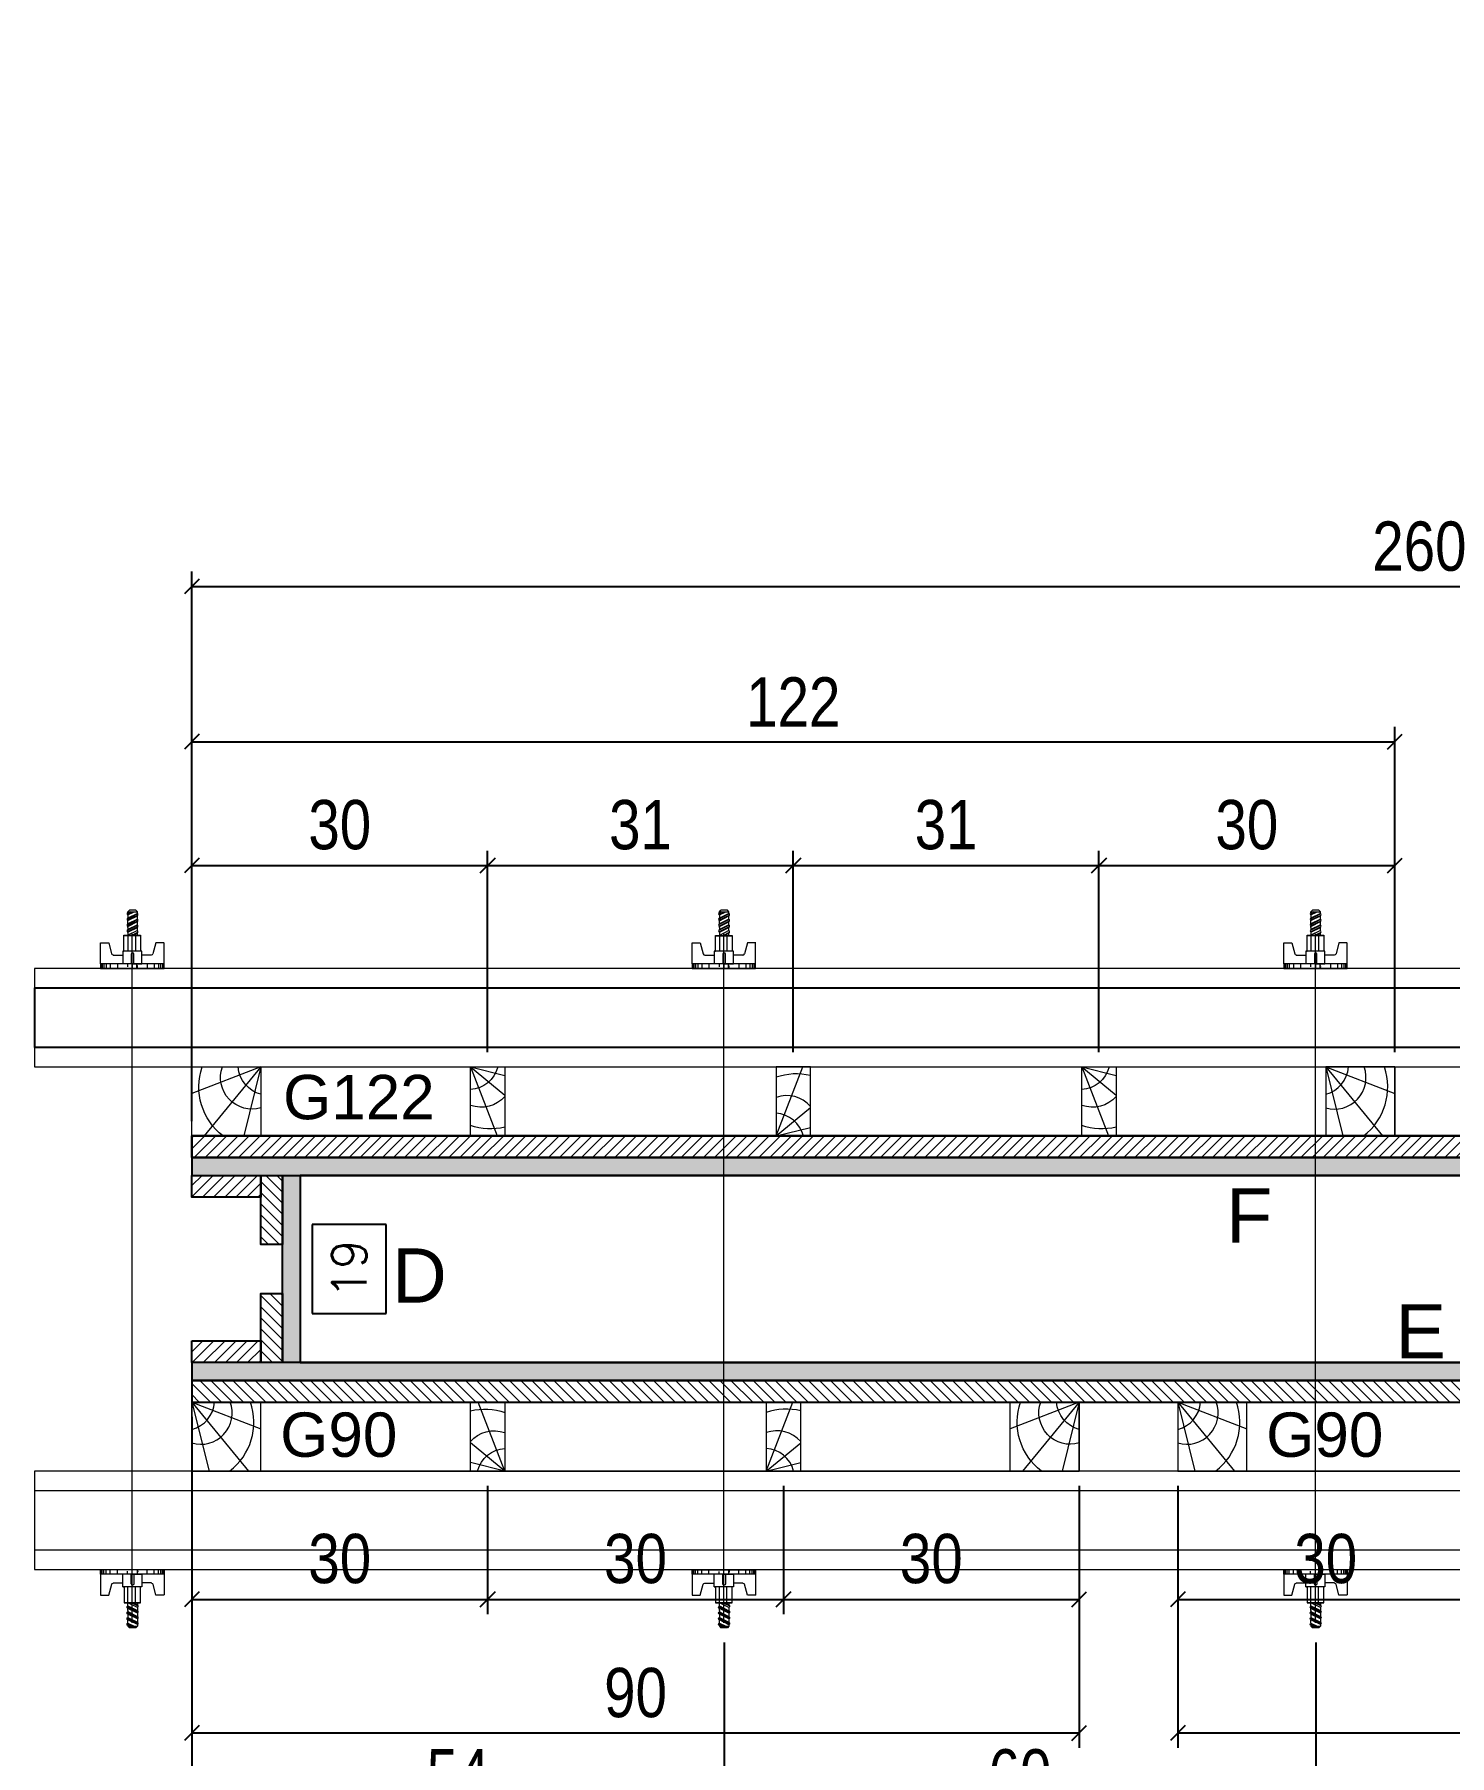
# Model space of a CAD drawing. Extents: x 2102 to 8383, y -13264 to 2718.
# Drawn here: x 4101.6 to 4388.7, y -4872.3 to -4523.1 of the extents above; entities that cross this region are included whole.
import ezdxf
from ezdxf.enums import TextEntityAlignment as Align

# ---------------------------------------------------------------- set-up
doc = ezdxf.new("R2010")
doc.units = 0
for name, color, linetype, lineweight in [('CONCRETO', 251, 'Continuous', 25), ('Hachura', 251, 'Continuous', 9), ('Madeira', 126, 'Continuous', 18), ('Perfil Metálico', 224, 'Continuous', 18)]:
    doc.layers.add(name, color=color, linetype=linetype, lineweight=lineweight)
for name, color, linetype in [('COTA', 241, 'Continuous'), ('MEIO_PONT', 93, 'Continuous'), ('Painéis', 200, 'Continuous'), ('SARRAFO', 251, 'Continuous'), ('TEXTO_GERAL', 7, 'Continuous')]:
    doc.layers.add(name, color=color, linetype=linetype)
doc.styles.add('ARIAL', font='arial.ttf')
doc.styles.add('COTA TECNICA 2X', font='techl___.ttf', dxfattribs={"height": 10})
doc.styles.add('ROMANS', font='romans.shx')
doc.styles.add('SANSSERIF', font='sas_____.pfb')
doc.dimstyles.new('Cota Seção interna', dxfattribs={"dimtxt": 7, "dimasz": 6, "dimexe": 0.18, "dimexo": 2, "dimgap": -4, "dimtad": 3, "dimdec": 1, "dimlfac": 0.5, "dimzin": 12, "dimdsep": 46, "dimtxsty": 'ROMANS', "dimblk": 'ARCHTICK', "dimcen": 0.09, "dimse1": 1, "dimse2": 1, "dimsd1": 1, "dimsd2": 1, "dimclrd": 180, "dimclre": 5, "dimclrt": 1, "dimadec": 0, "dimazin": 3, "dimtfac": 1, "dimtdec": 1, "dimtofl": 0, "dimtmove": 0, "dimatfit": 3, "dimldrblk": 'ARCHTICK', "dimfxl": 1, "dimtolj": 1, "dimtzin": 0, "dimarcsym": 0})
doc.dimstyles.new('SECAO PILAR', dxfattribs={"dimtxt": 10, "dimasz": 3, "dimexe": 3, "dimexo": 3, "dimgap": 3, "dimtad": 1, "dimdec": 1, "dimlfac": 0.5, "dimzin": 12, "dimdsep": 46, "dimtxsty": 'COTA TECNICA 2X', "dimblk1": 'OBLIQUE', "dimblk2": 'OBLIQUE', "dimsah": 1, "dimcen": 0.9, "dimclrd": 256, "dimclre": 256, "dimclrt": 256, "dimadec": 1, "dimazin": 3, "dimtfac": 1, "dimtdec": 1, "dimtmove": 0, "dimatfit": 3, "dimfxl": 1, "dimtolj": 1, "dimtzin": 12, "dimarcsym": 0})

# ---------------------------------------------------------------- blocks, each defined once
blk = doc.blocks.new('*D629')
at = {"layer": 'COTA', "color": 180, "lineweight": -2, "transparency": 16777216}
for p, q in [((4172.96, -4764.54), (4157.96, -4764.54)), ((4157.96, -4764.54), (4157.96, -4782.54)), ((4172.96, -4782.54), (4172.96, -4764.54)), ((4157.96, -4782.54), (4172.96, -4782.54))]:
    blk.add_line(p, q, dxfattribs=at)
at = {"layer": 'Defpoints', "color": 0, "transparency": 16777216}
for p in [(4155.95, -4754.54), (4176.96, -4754.54), (4155.95, -4792.54)]:
    blk.add_point(p, dxfattribs=at)
at = {"layer": 'COTA', "color": 1, "transparency": 16777216, "insert": (4165.46, -4773.54), "char_height": 7, "attachment_point": 5, "rotation": 90, "style": 'ROMANS'}
blk.add_mtext('\\A1;19', dxfattribs=at)
blk = doc.blocks.new('_ArchTick')
at = {"color": 0, "linetype": 'ByBlock', "const_width": 0.15}
blk.add_lwpolyline([(-0.5, -0.5), (0.5, 0.5)], dxfattribs=at)
blk = doc.blocks.new('*D1318')
at = {"layer": 'COTA', "color": 180, "lineweight": -2, "transparency": 16777216}
for p, q in [((4436.55, -4755.04), (4410.55, -4755.04)), ((4410.55, -4755.04), (4410.55, -4770.04)), ((4436.55, -4770.04), (4436.55, -4755.04)), ((4410.55, -4770.04), (4436.55, -4770.04))]:
    blk.add_line(p, q, dxfattribs=at)
at = {"layer": 'Defpoints', "color": 0, "transparency": 16777216}
for p in [(4155.55, -4774.04), (4155.55, -4792.54), (4691.55, -4792.54)]:
    blk.add_point(p, dxfattribs=at)
at = {"layer": 'COTA', "color": 1, "transparency": 16777216, "insert": (4423.55, -4762.54), "char_height": 7, "attachment_point": 5, "style": 'ROMANS'}
blk.add_mtext('\\A1;268', dxfattribs=at)
blk = doc.blocks.new('C')
at = {"layer": 'Hachura', "color": 0}
for p, q in [((0, 3.22), (0, -3.22)), ((0.45, 3.22), (0, 3.22)), ((0.46, 3.16), (0, 3.16)), ((0.46, 3.05), (0, 3.05)), ((0.46, 2.88), (0, 2.88)), ((0, 2.75), (0, -1.16)), ((0.46, 2.65), (0, 2.65)), ((0.46, 2.23), (0, 2.23)), ((0.45, -3.23), (0.45, 3.22)), ((0.45, 3.22), (2.58, 3.22)), ((1.35, 1.94), (1.35, 0.96)), ((2.58, 2.39), (1.47, 2.09)), ((2.58, 3.22), (2.58, 2.39)), ((0.46, 1.51), (0, 1.51)), ((0.39, 0.49), (0.17, 0.49)), ((1.74, 0.97), (0.45, 0.97)), ((1.45, 0.1), (0.45, 0.1)), ((1.74, -0.97), (1.74, 0.97)), ((1.74, 0.97), (1.74, 0.84)), ((1.74, 0.97), (1.74, 0.84)), ((1.74, 0.84), (3.35, 0.84)), ((3.35, 0.45), (1.74, 0.45)), ((3.32, 0.84), (3.32, -0.84)), ((3.35, 0.84), (3.35, -0.84)), ((3.68, 0.45), (3.35, 0.45)), ((3.84, -0.52), (3.35, 0.45)), ((3.35, 0.06), (3.67, -0.57)), ((3.68, 0.45), (4.16, -0.52)), ((3.72, 0.5), (4.25, -0.57)), ((4.37, -0.55), (3.83, 0.53)), ((4.15, 0.45), (3.93, 0.45)), ((4.42, -0.52), (3.93, 0.45)), ((4.15, 0.45), (4.26, 0.45)), ((4.26, 0.45), (4.74, -0.52)), ((4.3, 0.5), (4.83, -0.57)), ((4.95, -0.55), (4.41, 0.53)), ((4.51, 0.45), (4.84, 0.45)), ((5, -0.52), (4.51, 0.45)), ((4.84, 0.45), (5.32, -0.52)), ((4.88, 0.5), (5.41, -0.57)), ((5.53, -0.55), (4.99, 0.53)), ((5.58, -0.52), (5.09, 0.45)), ((5.42, 0.45), (5.09, 0.45)), ((5.58, -0.52), (5.09, 0.45)), ((5.42, 0.45), (5.74, -0.19)), ((5.46, 0.5), (5.74, -0.07)), ((5.74, 0.19), (5.57, 0.53)), ((5.74, 0.32), (5.68, 0.45)), ((5.68, 0.45), (5.74, 0.45)), ((5.74, 0.45), (5.9, 0.29)), ((5.74, 0.45), (5.74, -0.52)), ((5.9, -0.36), (5.9, 0.29)), ((0.45, 0), (0, 0)), ((0.46, -1.52), (0, -1.52)), ((0.08, -0.48), (0.29, -0.48)), ((0.29, -0.48), (0.4, -0.48)), ((0.45, 0), (0.45, -0.97)), ((0.45, -0.16), (1.45, -0.16)), ((0.45, -0.65), (0.45, -0.32)), ((0.45, -3.23), (0.45, -0.65)), ((0.45, -0.97), (1.74, -0.97)), ((1.35, -1.94), (1.35, -0.97)), ((3.35, -0.32), (1.74, -0.32)), ((3.35, -0.84), (1.74, -0.84)), ((3.35, -0.07), (3.58, -0.52)), ((3.35, -0.52), (3.58, -0.52)), ((3.84, -0.52), (4.16, -0.52)), ((4.42, -0.52), (4.74, -0.52)), ((4.63, -0.52), (4.74, -0.52)), ((5, -0.52), (5.32, -0.52)), ((5.58, -0.52), (5.74, -0.52)), ((5.74, -0.52), (5.9, -0.36)), ((5.74, -0.52), (5.74, -0.52)), ((0.46, -2.23), (0, -2.23)), ((0.46, -2.65), (0, -2.65)), ((0.46, -2.88), (0, -2.88)), ((0.46, -3.05), (0, -3.05)), ((0.46, -3.16), (0, -3.16)), ((0, -3.22), (2.57, -3.22)), ((2.58, -2.39), (1.47, -2.1)), ((2.58, -3.23), (2.58, -2.39))]:
    blk.add_line(p, q, dxfattribs=at)
for centre, radius, start, end in [((1.52, 1.94), 0.161, 104.7436, 180), ((1.44, -0.03), 0.129, 272.695, 87.305), ((3.81, 0.39), 0.143, 25.5688, 154.4312), ((4.39, 0.39), 0.143, 25.5688, 154.4312), ((4.97, 0.39), 0.143, 25.5688, 154.4312), ((5.55, 0.39), 0.143, 25.5688, 154.4312), ((0.17, -0.37), 0.174, 221.744, 317.8592), ((3.71, -0.4), 0.174, 222.1408, 318.256), ((4.29, -0.4), 0.174, 222.1408, 318.256), ((4.87, -0.4), 0.174, 222.1408, 318.256), ((5.45, -0.4), 0.174, 222.1408, 318.256), ((5.61, -0.4), 0.174, 317.8592, 318.256), ((1.52, -1.94), 0.161, 180, 255.2564)]:
    blk.add_arc(centre, radius, start, end, dxfattribs=at)
blk = doc.blocks.new('_Oblique')
at = {"color": 0, "linetype": 'ByBlock', "lineweight": -2}
blk.add_line((-0.5, -0.5), (0.5, 0.5), dxfattribs=at)
blk = doc.blocks.new('*D1319')
at = {"layer": 'COTA', "lineweight": -2, "transparency": 16777216}
for p, q in [((4133.55, -4803.54), (4133.55, -4904.68)), ((4713.55, -4803.54), (4713.55, -4904.68)), ((4713.55, -4901.68), (4133.55, -4901.68))]:
    blk.add_line(p, q, dxfattribs=at)
at = {"layer": 'Defpoints', "color": 0, "transparency": 16777216}
for p in [(4133.55, -4800.54), (4713.55, -4800.54), (4133.55, -4901.68)]:
    blk.add_point(p, dxfattribs=at)
at = {"layer": 'COTA', "lineweight": -2, "transparency": 16777216, "xscale": 3, "yscale": 3, "zscale": 3, "rotation": 180}
blk.add_blockref('_Oblique', (4133.55, -4901.68), dxfattribs=at)
at = {"layer": 'COTA', "lineweight": -2, "transparency": 16777216, "xscale": 3, "yscale": 3, "zscale": 3}
blk.add_blockref('_Oblique', (4713.55, -4901.68), dxfattribs=at)
at = {"layer": 'COTA', "transparency": 16777216, "insert": (4423.55, -4893.55), "char_height": 10, "attachment_point": 5, "style": 'COTA TECNICA 2X'}
blk.add_mtext('\\A1;290 PAINEL', dxfattribs=at)
blk = doc.blocks.new('*D1320')
at = {"layer": 'COTA', "lineweight": -2, "transparency": 16777216}
for p, q in [((4133.55, -4743.54), (4133.55, -4632.05)), ((4653.55, -4743.54), (4653.55, -4632.05)), ((4133.55, -4635.05), (4653.55, -4635.05))]:
    blk.add_line(p, q, dxfattribs=at)
at = {"layer": 'Defpoints', "color": 0, "transparency": 16777216}
for p in [(4653.55, -4635.05), (4133.55, -4746.54), (4653.55, -4746.54)]:
    blk.add_point(p, dxfattribs=at)
at = {"layer": 'COTA', "lineweight": -2, "transparency": 16777216, "xscale": 3, "yscale": 3, "zscale": 3, "rotation": 180}
blk.add_blockref('_Oblique', (4133.55, -4635.05), dxfattribs=at)
at = {"layer": 'COTA', "lineweight": -2, "transparency": 16777216, "xscale": 3, "yscale": 3, "zscale": 3}
blk.add_blockref('_Oblique', (4653.55, -4635.05), dxfattribs=at)
at = {"layer": 'COTA', "transparency": 16777216, "insert": (4382.55, -4626.95), "char_height": 10, "attachment_point": 5, "style": 'COTA TECNICA 2X'}
blk.add_mtext('\\A1;260', dxfattribs=at)
blk = doc.blocks.new('PONTALETE')
at = {"layer": 'Madeira'}
for q in [(2.71, 7), (7, 5.76), (7, 1.74)]:
    blk.add_line((0, 0), q, dxfattribs=at)
blk.add_lwpolyline([(0, 0), (7, 0), (7, 7), (0, 7)], close=True, dxfattribs=at)
for centre, radius, start, end in [((2.04, 0.06), 6.23, 37.2818, 109.0913), ((1.09, 0.9), 3.19, 343.603, 109.9847), ((-0.21, -0.78), 3.09, 14.6322, 86.0383)]:
    blk.add_arc(centre, radius, start, end, dxfattribs=at)
blk = doc.blocks.new('MEIO PONTALETE')
at = {"layer": 'Madeira'}
for q in [(2.71, 7), (3.5, 2.88), (3.5, 0.87)]:
    blk.add_line((0, 0), q, dxfattribs=at)
blk.add_lwpolyline([(0, 0), (3.5, 0), (3.5, 7), (0, 7)], close=True, dxfattribs=at)
for centre, radius, start, end in [((2.04, 0.06), 6.23, 76.4499, 109.0913), ((1.09, 0.9), 3.19, 40.9063, 109.9847), ((-0.21, -0.78), 3.09, 14.6322, 86.0383)]:
    blk.add_arc(centre, radius, start, end, dxfattribs=at)
blk = doc.blocks.new('*D1323')
at = {"layer": 'COTA', "lineweight": -2, "transparency": 16777216}
for p, q in [((4133.55, -4817.54), (4133.55, -4843.57)), ((4193.55, -4817.54), (4193.55, -4843.57)), ((4133.55, -4840.57), (4193.55, -4840.57))]:
    blk.add_line(p, q, dxfattribs=at)
at = {"layer": 'Defpoints', "color": 0, "transparency": 16777216}
for p in [(4133.55, -4814.54), (4193.55, -4814.54), (4193.55, -4840.57)]:
    blk.add_point(p, dxfattribs=at)
at = {"layer": 'COTA', "lineweight": -2, "transparency": 16777216, "xscale": 3, "yscale": 3, "zscale": 3, "rotation": 180}
blk.add_blockref('_Oblique', (4133.55, -4840.57), dxfattribs=at)
at = {"layer": 'COTA', "lineweight": -2, "transparency": 16777216, "xscale": 3, "yscale": 3, "zscale": 3}
blk.add_blockref('_Oblique', (4193.55, -4840.57), dxfattribs=at)
at = {"layer": 'COTA', "transparency": 16777216, "insert": (4163.55, -4832.35), "char_height": 10, "attachment_point": 5, "style": 'COTA TECNICA 2X'}
blk.add_mtext('\\A1;30', dxfattribs=at)
blk = doc.blocks.new('*D1324')
at = {"layer": 'COTA', "lineweight": -2, "transparency": 16777216}
for p, q in [((4193.55, -4817.54), (4193.55, -4843.57)), ((4253.55, -4817.54), (4253.55, -4843.57)), ((4193.55, -4840.57), (4253.55, -4840.57))]:
    blk.add_line(p, q, dxfattribs=at)
at = {"layer": 'Defpoints', "color": 0, "transparency": 16777216}
for p in [(4193.55, -4814.54), (4253.55, -4814.54), (4253.55, -4840.57)]:
    blk.add_point(p, dxfattribs=at)
at = {"layer": 'COTA', "lineweight": -2, "transparency": 16777216, "xscale": 3, "yscale": 3, "zscale": 3, "rotation": 180}
blk.add_blockref('_Oblique', (4193.55, -4840.57), dxfattribs=at)
at = {"layer": 'COTA', "lineweight": -2, "transparency": 16777216, "xscale": 3, "yscale": 3, "zscale": 3}
blk.add_blockref('_Oblique', (4253.55, -4840.57), dxfattribs=at)
at = {"layer": 'COTA', "transparency": 16777216, "insert": (4223.55, -4832.35), "char_height": 10, "attachment_point": 5, "style": 'COTA TECNICA 2X'}
blk.add_mtext('\\A1;30', dxfattribs=at)
blk = doc.blocks.new('*D1293')
at = {"layer": 'COTA', "lineweight": -2, "transparency": 16777216}
for p, q in [((4253.55, -4817.54), (4253.55, -4843.57)), ((4313.55, -4817.54), (4313.55, -4843.57)), ((4253.55, -4840.57), (4313.55, -4840.57))]:
    blk.add_line(p, q, dxfattribs=at)
at = {"layer": 'Defpoints', "color": 0, "transparency": 16777216}
for p in [(4253.55, -4814.54), (4313.55, -4814.54), (4313.55, -4840.57)]:
    blk.add_point(p, dxfattribs=at)
at = {"layer": 'COTA', "lineweight": -2, "transparency": 16777216, "xscale": 3, "yscale": 3, "zscale": 3, "rotation": 180}
blk.add_blockref('_Oblique', (4253.55, -4840.57), dxfattribs=at)
at = {"layer": 'COTA', "lineweight": -2, "transparency": 16777216, "xscale": 3, "yscale": 3, "zscale": 3}
blk.add_blockref('_Oblique', (4313.55, -4840.57), dxfattribs=at)
at = {"layer": 'COTA', "transparency": 16777216, "insert": (4283.55, -4832.35), "char_height": 10, "attachment_point": 5, "style": 'COTA TECNICA 2X'}
blk.add_mtext('\\A1;30', dxfattribs=at)
blk = doc.blocks.new('*D1294')
at = {"layer": 'COTA', "lineweight": -2, "transparency": 16777216}
for p, q in [((4133.55, -4817.54), (4133.55, -4870.67)), ((4313.55, -4817.54), (4313.55, -4870.67)), ((4133.55, -4867.67), (4313.55, -4867.67))]:
    blk.add_line(p, q, dxfattribs=at)
at = {"layer": 'Defpoints', "color": 0, "transparency": 16777216}
for p in [(4133.55, -4814.54), (4313.55, -4814.54), (4313.55, -4867.67)]:
    blk.add_point(p, dxfattribs=at)
at = {"layer": 'COTA', "lineweight": -2, "transparency": 16777216, "xscale": 3, "yscale": 3, "zscale": 3, "rotation": 180}
blk.add_blockref('_Oblique', (4133.55, -4867.67), dxfattribs=at)
at = {"layer": 'COTA', "lineweight": -2, "transparency": 16777216, "xscale": 3, "yscale": 3, "zscale": 3}
blk.add_blockref('_Oblique', (4313.55, -4867.67), dxfattribs=at)
at = {"layer": 'COTA', "transparency": 16777216, "insert": (4223.55, -4859.54), "char_height": 10, "attachment_point": 5, "style": 'COTA TECNICA 2X'}
blk.add_mtext('\\A1;90', dxfattribs=at)
blk = doc.blocks.new('*D631')
at = {"layer": 'COTA', "lineweight": -2, "transparency": 16777216}
for p, q in [((4333.55, -4817.54), (4333.55, -4843.57)), ((4393.55, -4817.54), (4393.55, -4843.57)), ((4333.55, -4840.57), (4393.55, -4840.57))]:
    blk.add_line(p, q, dxfattribs=at)
at = {"layer": 'Defpoints', "color": 0, "transparency": 16777216}
for p in [(4333.55, -4814.54), (4393.55, -4814.54), (4393.55, -4840.57)]:
    blk.add_point(p, dxfattribs=at)
at = {"layer": 'COTA', "lineweight": -2, "transparency": 16777216, "xscale": 3, "yscale": 3, "zscale": 3, "rotation": 180}
blk.add_blockref('_Oblique', (4333.55, -4840.57), dxfattribs=at)
at = {"layer": 'COTA', "lineweight": -2, "transparency": 16777216, "xscale": 3, "yscale": 3, "zscale": 3}
blk.add_blockref('_Oblique', (4393.55, -4840.57), dxfattribs=at)
at = {"layer": 'COTA', "transparency": 16777216, "insert": (4363.55, -4832.35), "char_height": 10, "attachment_point": 5, "style": 'COTA TECNICA 2X'}
blk.add_mtext('\\A1;30', dxfattribs=at)
blk = doc.blocks.new('*D634')
at = {"layer": 'COTA', "lineweight": -2, "transparency": 16777216}
for p, q in [((4333.55, -4817.54), (4333.55, -4870.67)), ((4513.55, -4817.54), (4513.55, -4870.67)), ((4333.55, -4867.67), (4513.55, -4867.67))]:
    blk.add_line(p, q, dxfattribs=at)
at = {"layer": 'Defpoints', "color": 0, "transparency": 16777216}
for p in [(4333.55, -4814.54), (4513.55, -4814.54), (4513.55, -4867.67)]:
    blk.add_point(p, dxfattribs=at)
at = {"layer": 'COTA', "lineweight": -2, "transparency": 16777216, "xscale": 3, "yscale": 3, "zscale": 3, "rotation": 180}
blk.add_blockref('_Oblique', (4333.55, -4867.67), dxfattribs=at)
at = {"layer": 'COTA', "lineweight": -2, "transparency": 16777216, "xscale": 3, "yscale": 3, "zscale": 3}
blk.add_blockref('_Oblique', (4513.55, -4867.67), dxfattribs=at)
at = {"layer": 'COTA', "transparency": 16777216, "insert": (4423.55, -4859.54), "char_height": 10, "attachment_point": 5, "style": 'COTA TECNICA 2X'}
blk.add_mtext('\\A1;90', dxfattribs=at)
blk = doc.blocks.new('*D1295')
at = {"layer": 'COTA', "lineweight": -2, "transparency": 16777216}
for p, q in [((4133.55, -4729.54), (4133.55, -4688.67)), ((4193.55, -4729.54), (4193.55, -4688.67)), ((4133.55, -4691.67), (4193.55, -4691.67))]:
    blk.add_line(p, q, dxfattribs=at)
at = {"layer": 'Defpoints', "color": 0, "transparency": 16777216}
for p in [(4193.55, -4691.67), (4133.55, -4732.54), (4193.55, -4732.54)]:
    blk.add_point(p, dxfattribs=at)
at = {"layer": 'COTA', "lineweight": -2, "transparency": 16777216, "xscale": 3, "yscale": 3, "zscale": 3, "rotation": 180}
blk.add_blockref('_Oblique', (4133.55, -4691.67), dxfattribs=at)
at = {"layer": 'COTA', "lineweight": -2, "transparency": 16777216, "xscale": 3, "yscale": 3, "zscale": 3}
blk.add_blockref('_Oblique', (4193.55, -4691.67), dxfattribs=at)
at = {"layer": 'COTA', "transparency": 16777216, "insert": (4163.55, -4683.45), "char_height": 10, "attachment_point": 5, "style": 'COTA TECNICA 2X'}
blk.add_mtext('\\A1;30', dxfattribs=at)
blk = doc.blocks.new('*D1296')
at = {"layer": 'COTA', "lineweight": -2, "transparency": 16777216}
for p, q in [((4193.55, -4729.54), (4193.55, -4688.67)), ((4255.55, -4729.54), (4255.55, -4688.67)), ((4193.55, -4691.67), (4255.55, -4691.67))]:
    blk.add_line(p, q, dxfattribs=at)
at = {"layer": 'Defpoints', "color": 0, "transparency": 16777216}
for p in [(4255.55, -4691.67), (4193.55, -4732.54), (4255.55, -4732.54)]:
    blk.add_point(p, dxfattribs=at)
at = {"layer": 'COTA', "lineweight": -2, "transparency": 16777216, "xscale": 3, "yscale": 3, "zscale": 3, "rotation": 180}
blk.add_blockref('_Oblique', (4193.55, -4691.67), dxfattribs=at)
at = {"layer": 'COTA', "lineweight": -2, "transparency": 16777216, "xscale": 3, "yscale": 3, "zscale": 3}
blk.add_blockref('_Oblique', (4255.55, -4691.67), dxfattribs=at)
at = {"layer": 'COTA', "transparency": 16777216, "insert": (4224.55, -4683.45), "char_height": 10, "attachment_point": 5, "style": 'COTA TECNICA 2X'}
blk.add_mtext('\\A1;31', dxfattribs=at)
blk = doc.blocks.new('*D1297')
at = {"layer": 'COTA', "lineweight": -2, "transparency": 16777216}
for p, q in [((4255.55, -4729.54), (4255.55, -4688.67)), ((4317.55, -4729.54), (4317.55, -4688.67)), ((4255.55, -4691.67), (4317.55, -4691.67))]:
    blk.add_line(p, q, dxfattribs=at)
at = {"layer": 'Defpoints', "color": 0, "transparency": 16777216}
for p in [(4317.55, -4691.67), (4255.55, -4732.54), (4317.55, -4732.54)]:
    blk.add_point(p, dxfattribs=at)
at = {"layer": 'COTA', "lineweight": -2, "transparency": 16777216, "xscale": 3, "yscale": 3, "zscale": 3, "rotation": 180}
blk.add_blockref('_Oblique', (4255.55, -4691.67), dxfattribs=at)
at = {"layer": 'COTA', "lineweight": -2, "transparency": 16777216, "xscale": 3, "yscale": 3, "zscale": 3}
blk.add_blockref('_Oblique', (4317.55, -4691.67), dxfattribs=at)
at = {"layer": 'COTA', "transparency": 16777216, "insert": (4286.55, -4683.45), "char_height": 10, "attachment_point": 5, "style": 'COTA TECNICA 2X'}
blk.add_mtext('\\A1;31', dxfattribs=at)
blk = doc.blocks.new('*D1298')
at = {"layer": 'COTA', "lineweight": -2, "transparency": 16777216}
for p, q in [((4317.55, -4729.54), (4317.55, -4688.67)), ((4377.55, -4729.54), (4377.55, -4688.67)), ((4317.55, -4691.67), (4377.55, -4691.67))]:
    blk.add_line(p, q, dxfattribs=at)
at = {"layer": 'Defpoints', "color": 0, "transparency": 16777216}
for p in [(4377.55, -4691.67), (4317.55, -4732.54), (4377.55, -4732.54)]:
    blk.add_point(p, dxfattribs=at)
at = {"layer": 'COTA', "lineweight": -2, "transparency": 16777216, "xscale": 3, "yscale": 3, "zscale": 3, "rotation": 180}
blk.add_blockref('_Oblique', (4317.55, -4691.67), dxfattribs=at)
at = {"layer": 'COTA', "lineweight": -2, "transparency": 16777216, "xscale": 3, "yscale": 3, "zscale": 3}
blk.add_blockref('_Oblique', (4377.55, -4691.67), dxfattribs=at)
at = {"layer": 'COTA', "transparency": 16777216, "insert": (4347.55, -4683.45), "char_height": 10, "attachment_point": 5, "style": 'COTA TECNICA 2X'}
blk.add_mtext('\\A1;30', dxfattribs=at)
blk = doc.blocks.new('*D1299')
at = {"layer": 'COTA', "lineweight": -2, "transparency": 16777216}
for p, q in [((4133.55, -4729.54), (4133.55, -4663.55)), ((4377.55, -4729.54), (4377.55, -4663.55)), ((4133.55, -4666.55), (4377.55, -4666.55))]:
    blk.add_line(p, q, dxfattribs=at)
at = {"layer": 'Defpoints', "color": 0, "transparency": 16777216}
for p in [(4377.55, -4666.55), (4133.55, -4732.54), (4377.55, -4732.54)]:
    blk.add_point(p, dxfattribs=at)
at = {"layer": 'COTA', "lineweight": -2, "transparency": 16777216, "xscale": 3, "yscale": 3, "zscale": 3, "rotation": 180}
blk.add_blockref('_Oblique', (4133.55, -4666.55), dxfattribs=at)
at = {"layer": 'COTA', "lineweight": -2, "transparency": 16777216, "xscale": 3, "yscale": 3, "zscale": 3}
blk.add_blockref('_Oblique', (4377.55, -4666.55), dxfattribs=at)
at = {"layer": 'COTA', "transparency": 16777216, "insert": (4255.55, -4658.49), "char_height": 10, "attachment_point": 5, "style": 'COTA TECNICA 2X'}
blk.add_mtext('\\A1;122', dxfattribs=at)
blk = doc.blocks.new('*D1309')
at = {"layer": 'COTA', "lineweight": -2, "transparency": 16777216}
for p, q in [((4133.55, -4817.54), (4133.55, -4887.14)), ((4241.53, -4849.35), (4241.53, -4887.14)), ((4133.55, -4884.14), (4241.53, -4884.14))]:
    blk.add_line(p, q, dxfattribs=at)
at = {"layer": 'Defpoints', "color": 0, "transparency": 16777216}
for p in [(4133.55, -4814.54), (4241.53, -4846.35), (4241.53, -4884.14)]:
    blk.add_point(p, dxfattribs=at)
at = {"layer": 'COTA', "lineweight": -2, "transparency": 16777216, "xscale": 3, "yscale": 3, "zscale": 3, "rotation": 180}
blk.add_blockref('_Oblique', (4133.55, -4884.14), dxfattribs=at)
at = {"layer": 'COTA', "lineweight": -2, "transparency": 16777216, "xscale": 3, "yscale": 3, "zscale": 3}
blk.add_blockref('_Oblique', (4241.53, -4884.14), dxfattribs=at)
at = {"layer": 'COTA', "transparency": 16777216, "insert": (4187.54, -4876.03), "char_height": 10, "attachment_point": 5, "style": 'COTA TECNICA 2X'}
blk.add_mtext('\\A1;54', dxfattribs=at)
blk = doc.blocks.new('*D1310')
at = {"layer": 'COTA', "linetype": 'ByBlock', "lineweight": -2, "transparency": 16777216}
for p, q in [((4241.53, -4849.35), (4241.53, -4887.14)), ((4361.53, -4849.34), (4361.53, -4887.14)), ((4241.53, -4884.14), (4361.53, -4884.14))]:
    blk.add_line(p, q, dxfattribs=at)
at = {"layer": 'Defpoints', "color": 0, "linetype": 'ByBlock', "transparency": 16777216}
for p in [(4241.53, -4846.35), (4361.53, -4846.34), (4361.53, -4884.14)]:
    blk.add_point(p, dxfattribs=at)
at = {"layer": 'COTA', "linetype": 'ByBlock', "lineweight": -2, "transparency": 16777216, "xscale": 3, "yscale": 3, "zscale": 3, "rotation": 180}
blk.add_blockref('_Oblique', (4241.53, -4884.14), dxfattribs=at)
at = {"layer": 'COTA', "linetype": 'ByBlock', "lineweight": -2, "transparency": 16777216, "xscale": 3, "yscale": 3, "zscale": 3}
blk.add_blockref('_Oblique', (4361.53, -4884.14), dxfattribs=at)
at = {"layer": 'COTA', "linetype": 'ByBlock', "transparency": 16777216, "insert": (4301.53, -4876.04), "char_height": 10, "attachment_point": 5, "style": 'COTA TECNICA 2X'}
blk.add_mtext('\\A1;60', dxfattribs=at)
blk = doc.blocks.new('*D1311')
at = {"layer": 'COTA', "linetype": 'ByBlock', "lineweight": -2, "transparency": 16777216}
for p, q in [((4361.53, -4849.34), (4361.53, -4887.14)), ((4481.53, -4849.36), (4481.53, -4887.14)), ((4361.53, -4884.14), (4481.53, -4884.14))]:
    blk.add_line(p, q, dxfattribs=at)
at = {"layer": 'Defpoints', "color": 0, "linetype": 'ByBlock', "transparency": 16777216}
for p in [(4361.53, -4846.34), (4481.53, -4846.36), (4481.53, -4884.14)]:
    blk.add_point(p, dxfattribs=at)
at = {"layer": 'COTA', "linetype": 'ByBlock', "lineweight": -2, "transparency": 16777216, "xscale": 3, "yscale": 3, "zscale": 3, "rotation": 180}
blk.add_blockref('_Oblique', (4361.53, -4884.14), dxfattribs=at)
at = {"layer": 'COTA', "linetype": 'ByBlock', "lineweight": -2, "transparency": 16777216, "xscale": 3, "yscale": 3, "zscale": 3}
blk.add_blockref('_Oblique', (4481.53, -4884.14), dxfattribs=at)
at = {"layer": 'COTA', "linetype": 'ByBlock', "transparency": 16777216, "insert": (4421.53, -4876.04), "char_height": 10, "attachment_point": 5, "style": 'COTA TECNICA 2X'}
blk.add_mtext('\\A1;60', dxfattribs=at)

msp = doc.modelspace()

# ---------------------------------------------------------------- hatches: boundary and pattern name
at = {"layer": 'Hachura'}
h = msp.add_hatch(dxfattribs=at)
h.set_pattern_fill('ANSI31', color=256, scale=0.5, angle=360, style=0)
h.set_pattern_definition([(45, (14537.9164, 18532.8803), (-1.12253202, 1.12253202), [])])
h.paths.add_polyline_path([(4133.55, -4750.94), (4133.55, -4746.54), (4653.55, -4746.54), (4653.55, -4750.94)])
h = msp.add_hatch(color=256, dxfattribs=at)
h.dxf.hatch_style = 1
h.paths.add_polyline_path([(4133.55, -4754.54), (4653.55, -4754.54), (4653.55, -4750.94), (4133.55, -4750.94)])
h = msp.add_hatch(dxfattribs=at)
h.set_pattern_fill('ANSI31', color=256, scale=0.5, angle=180, style=0)
h.set_pattern_definition([(225, (-4642.9873, -27142.736), (1.12253202, -1.12253202), [])])
h.paths.add_polyline_path([(4147.55, -4758.94), (4147.55, -4754.54), (4133.55, -4754.54), (4133.55, -4758.94)])
h = msp.add_hatch(dxfattribs=at)
h.set_pattern_fill('ANSI31', color=256, scale=0.5, angle=90, style=0)
h.set_pattern_definition([(135, (-17714.2436, 5380.024), (-1.12253202, -1.12253202), [])])
h.paths.add_polyline_path([(4147.55, -4768.54), (4151.95, -4768.54), (4151.95, -4754.54), (4147.55, -4754.54)])
h = msp.add_hatch(color=256, dxfattribs=at)
h.dxf.hatch_style = 1
h.paths.add_polyline_path([(4155.55, -4792.54), (4151.95, -4792.54), (4151.95, -4754.54), (4155.55, -4754.54)])
h = msp.add_hatch(dxfattribs=at)
h.set_pattern_fill('ANSI31', color=256, scale=0.5, angle=90, style=0)
h.set_pattern_definition([(135, (-17714.2436, 5404.024), (-1.12253202, -1.12253202), [])])
h.paths.add_polyline_path([(4147.55, -4792.54), (4151.95, -4792.54), (4151.95, -4778.54), (4147.55, -4778.54)])
h = msp.add_hatch(dxfattribs=at)
h.set_pattern_fill('ANSI31', color=256, scale=0.5, angle=180, style=0)
h.set_pattern_definition([(225, (-4642.9873, -27109.136), (1.12253202, -1.12253202), [])])
h.paths.add_polyline_path([(4147.55, -4792.54), (4147.55, -4788.14), (4133.55, -4788.14), (4133.55, -4792.54)])
h = msp.add_hatch(color=256, dxfattribs=at)
h.dxf.hatch_style = 1
h.paths.add_polyline_path([(4713.55, -4796.14), (4713.55, -4792.54), (4133.55, -4792.54), (4133.55, -4796.14)])
h = msp.add_hatch(dxfattribs=at)
h.set_pattern_fill('ANSI31', color=256, scale=0.5, angle=270, style=0)
h.set_pattern_definition([(315, (-3227.8251, -15440.8306), (1.12253202, 1.12253202), [])])
h.paths.add_polyline_path([(4133.55, -4800.54), (4133.55, -4796.14), (4713.55, -4796.14), (4713.55, -4800.54)])

# ---------------------------------------------------------------- linework, layer by layer
at = {"layer": 'CONCRETO', "color": 2}
msp.add_lwpolyline([(4691.55, -4316.54), (4653.55, -4316.54), (4653.55, -4754.54), (4155.55, -4754.54), (4155.55, -4792.54), (4691.55, -4792.54)], close=True, dxfattribs=at)
at = {"layer": 'Hachura'}
for p, q in [((4121.47, -4845.34), (4121.47, -4705.54)), ((4241.47, -4845.35), (4241.47, -4705.55)), ((4361.47, -4845.36), (4361.47, -4705.56))]:
    msp.add_line(p, q, dxfattribs=at)
at = {"layer": 'Madeira'}
for points in [[(4133.55, -4746.54), (4133.55, -4732.54), (4377.55, -4732.54), (4377.55, -4746.54)], [(4713.55, -4800.54), (4713.55, -4814.54), (4133.55, -4814.54), (4133.55, -4800.54)], [(4133.55, -4800.54), (4133.55, -4814.54), (4313.55, -4814.54), (4313.55, -4800.54)], [(4333.55, -4800.54), (4333.55, -4814.54), (4513.55, -4814.54), (4513.55, -4800.54)]]:
    msp.add_lwpolyline(points, close=True, dxfattribs=at)
at = {"layer": 'Painéis'}
for points in [[(4133.55, -4754.54), (4653.55, -4754.54), (4653.55, -4750.94), (4133.55, -4750.94)], [(4155.55, -4792.54), (4151.95, -4792.54), (4151.95, -4754.54), (4155.55, -4754.54)], [(4713.55, -4796.14), (4713.55, -4792.54), (4133.55, -4792.54), (4133.55, -4796.14)]]:
    msp.add_lwpolyline(points, close=True, dxfattribs=at)
at = {"layer": 'Perfil Metálico'}
for points in [[(4101.62, -4712.54), (4101.62, -4732.54), (4645.55, -4732.54), (4645.55, -4712.54)], [(4101.62, -4814.54), (4101.62, -4834.54), (4751.87, -4834.54), (4751.87, -4814.54)], [(4751.87, -4830.54), (4751.87, -4818.54), (4101.62, -4818.54), (4101.62, -4830.54)]]:
    msp.add_lwpolyline(points, close=True, dxfattribs=at)
at = {"layer": 'SARRAFO'}
for points in [[(4645.55, -4728.54), (4645.55, -4716.54), (4101.62, -4716.54), (4101.62, -4728.54)], [(4653.55, -4746.54), (4133.55, -4746.54), (4133.55, -4750.94), (4653.55, -4750.94)], [(4653.55, -4746.54), (4653.55, -4750.94), (4133.55, -4750.94), (4133.55, -4746.54)], [(4133.55, -4754.54), (4147.55, -4754.54), (4147.55, -4758.94), (4133.55, -4758.94)], [(4151.95, -4754.54), (4151.95, -4768.54), (4147.55, -4768.54), (4147.55, -4754.54)], [(4151.95, -4778.54), (4151.95, -4792.54), (4147.55, -4792.54), (4147.55, -4778.54)], [(4133.55, -4788.14), (4147.55, -4788.14), (4147.55, -4792.54), (4133.55, -4792.54)], [(4713.55, -4796.14), (4133.55, -4796.14), (4133.55, -4800.54), (4713.55, -4800.54)], [(4713.55, -4796.14), (4133.55, -4796.14), (4133.55, -4800.54), (4713.55, -4800.54)]]:
    msp.add_lwpolyline(points, close=True, dxfattribs=at)

# ---------------------------------------------------------------- block references
at = {"layer": 'Hachura', "linetype": 'Continuous', "yscale": 2, "zscale": 2}
for p, xscale, rotation in [((4121.46, -4712.54), 2, 90.00000000000001), ((4241.46, -4712.55), 2, 90.00000000000001), ((4361.46, -4712.54), 2, 90.00000000000001), ((4121.47, -4834.54), -2, 90), ((4241.46, -4834.55), -2, 90), ((4361.46, -4834.54), -2, 90)]:
    msp.add_blockref('C', p, dxfattribs=dict(at, xscale=xscale, rotation=rotation))
at = {"layer": 'Madeira'}
for name, p, xscale, yscale, zscale, rotation in [('PONTALETE', (4147.55, -4732.54), -2, 2, 2, 90), ('MEIO PONTALETE', (4190.05, -4732.54), -1.999999997962732, 1.999999997962732, 1.999999997962732, 180), ('MEIO PONTALETE', (4314.05, -4732.54), -1.999999997962732, 1.999999997962732, 1.999999997962732, 180), ('PONTALETE', (4363.55, -4732.54), 2, 2, 2, 270)]:
    msp.add_blockref(name, p, dxfattribs=dict(at, xscale=xscale, yscale=yscale, zscale=zscale, rotation=rotation))
at = {"layer": 'Madeira', "xscale": 1.999999997962732, "yscale": 1.999999997962732, "zscale": 1.999999997962732}
msp.add_blockref('MEIO PONTALETE', (4252.05, -4746.54), dxfattribs=at)
at = {"layer": 'MEIO_PONT', "yscale": 2, "zscale": 2}
for p, xscale, rotation in [((4133.55, -4800.54), 2, 270), ((4313.55, -4800.54), -2, 90.00000000000007), ((4333.55, -4800.54), 2, 270)]:
    msp.add_blockref('PONTALETE', p, dxfattribs=dict(at, xscale=xscale, rotation=rotation))
at = {"layer": 'MEIO_PONT', "yscale": 1.999999997962732, "zscale": 1.999999997962732}
for p, xscale in [((4197.05, -4814.54), -1.999999997962732), ((4250.05, -4814.54), 1.999999997962732)]:
    msp.add_blockref('MEIO PONTALETE', p, dxfattribs=dict(at, xscale=xscale))

# ---------------------------------------------------------------- texts
at = {"layer": 'TEXTO_GERAL', "color": 0, "linetype": 'Continuous', "style": 'SANSSERIF'}
for s, p in [('G122', (4152.05, -4738.66)), ('G90', (4151.47, -4807.15)), ('G90', (4351.47, -4807.15))]:
    msp.add_text(s, height=9, dxfattribs=at).set_placement(p, align=Align.MIDDLE_LEFT)
at = {"layer": 'TEXTO_GERAL', "style": 'ARIAL'}
for s, p in [('F', (4348.03, -4762.68)), ('D', (4179.71, -4774.86)), ('E', (4382.83, -4786.19))]:
    msp.add_text(s, height=11, dxfattribs=at).set_placement(p, align=Align.MIDDLE_CENTER)

# ---------------------------------------------------------------- dimensions: what is measured, and where the dimension line sits
at = {"layer": 'COTA'}
dim = msp.add_linear_dim(base=(4653.55, -4635.05), p1=(4133.55, -4746.54), p2=(4653.55, -4746.54), dimstyle='SECAO PILAR', dxfattribs=at)
dim.commit()
dim.dimension.update_dxf_attribs({"geometry": '*D1320', "text_midpoint": (4382.55, -4635.05), "dimtype": 160})
for base, p1, p2, picture, middle in [((4377.55, -4666.55), (4133.55, -4732.54), (4377.55, -4732.54), '*D1299', (4255.55, -4658.49)), ((4193.55, -4691.67), (4133.55, -4732.54), (4193.55, -4732.54), '*D1295', (4163.55, -4683.45)), ((4255.55, -4691.67), (4193.55, -4732.54), (4255.55, -4732.54), '*D1296', (4224.55, -4683.45)), ((4317.55, -4691.67), (4255.55, -4732.54), (4317.55, -4732.54), '*D1297', (4286.55, -4683.45)), ((4377.55, -4691.67), (4317.55, -4732.54), (4377.55, -4732.54), '*D1298', (4347.55, -4683.45)), ((4193.55, -4840.57), (4133.55, -4814.54), (4193.55, -4814.54), '*D1323', (4163.55, -4832.35)), ((4313.55, -4867.67), (4133.55, -4814.54), (4313.55, -4814.54), '*D1294', (4223.55, -4859.54)), ((4241.53, -4884.14), (4133.55, -4814.54), (4241.53, -4846.35), '*D1309', (4187.54, -4876.03)), ((4253.55, -4840.57), (4193.55, -4814.54), (4253.55, -4814.54), '*D1324', (4223.55, -4832.35)), ((4313.55, -4840.57), (4253.55, -4814.54), (4313.55, -4814.54), '*D1293', (4283.55, -4832.35)), ((4393.55, -4840.57), (4333.55, -4814.54), (4393.55, -4814.54), '*D631', (4363.55, -4832.35)), ((4513.55, -4867.67), (4333.55, -4814.54), (4513.55, -4814.54), '*D634', (4423.55, -4859.54))]:
    dim = msp.add_linear_dim(base=base, p1=p1, p2=p2, dimstyle='SECAO PILAR', dxfattribs=at)
    dim.commit()
    dim.dimension.update_dxf_attribs({"geometry": picture, "text_midpoint": middle})
dim = msp.add_linear_dim(base=(4155.55, -4774.04), p1=(4691.55, -4792.54), p2=(4155.55, -4792.54), angle=180, dimstyle='Cota Seção interna', dxfattribs=at)
dim.commit()
dim.dimension.update_dxf_attribs({"geometry": '*D1318', "text_midpoint": (4423.55, -4762.54)})
dim = msp.add_linear_dim(base=(4176.96, -4754.54), p1=(4155.95, -4792.54), p2=(4155.95, -4754.54), angle=90, dimstyle='Cota Seção interna', dxfattribs=at)
dim.commit()
dim.dimension.update_dxf_attribs({"geometry": '*D629', "text_midpoint": (4176.96, -4773.54), "dimtype": 160})
dim = msp.add_linear_dim(base=(4133.55, -4901.68), p1=(4713.55, -4800.54), p2=(4133.55, -4800.54), text='<> PAINEL', dimstyle='SECAO PILAR', dxfattribs=at)
dim.commit()
dim.dimension.update_dxf_attribs({"geometry": '*D1319', "text_midpoint": (4423.55, -4901.68), "dimtype": 160})
at = {"layer": 'COTA', "linetype": 'ByBlock'}
for base, p1, p2, picture, middle in [((4361.53, -4884.14), (4241.53, -4846.35), (4361.53, -4846.34), '*D1310', (4301.53, -4876.04)), ((4481.53, -4884.14), (4361.53, -4846.34), (4481.53, -4846.36), '*D1311', (4421.53, -4876.04))]:
    dim = msp.add_linear_dim(base=base, p1=p1, p2=p2, dimstyle='SECAO PILAR', override={"dimtmove": 1}, dxfattribs=at)
    dim.commit()
    dim.dimension.update_dxf_attribs({"geometry": picture, "text_midpoint": middle})

doc.saveas('drawing.dxf')
